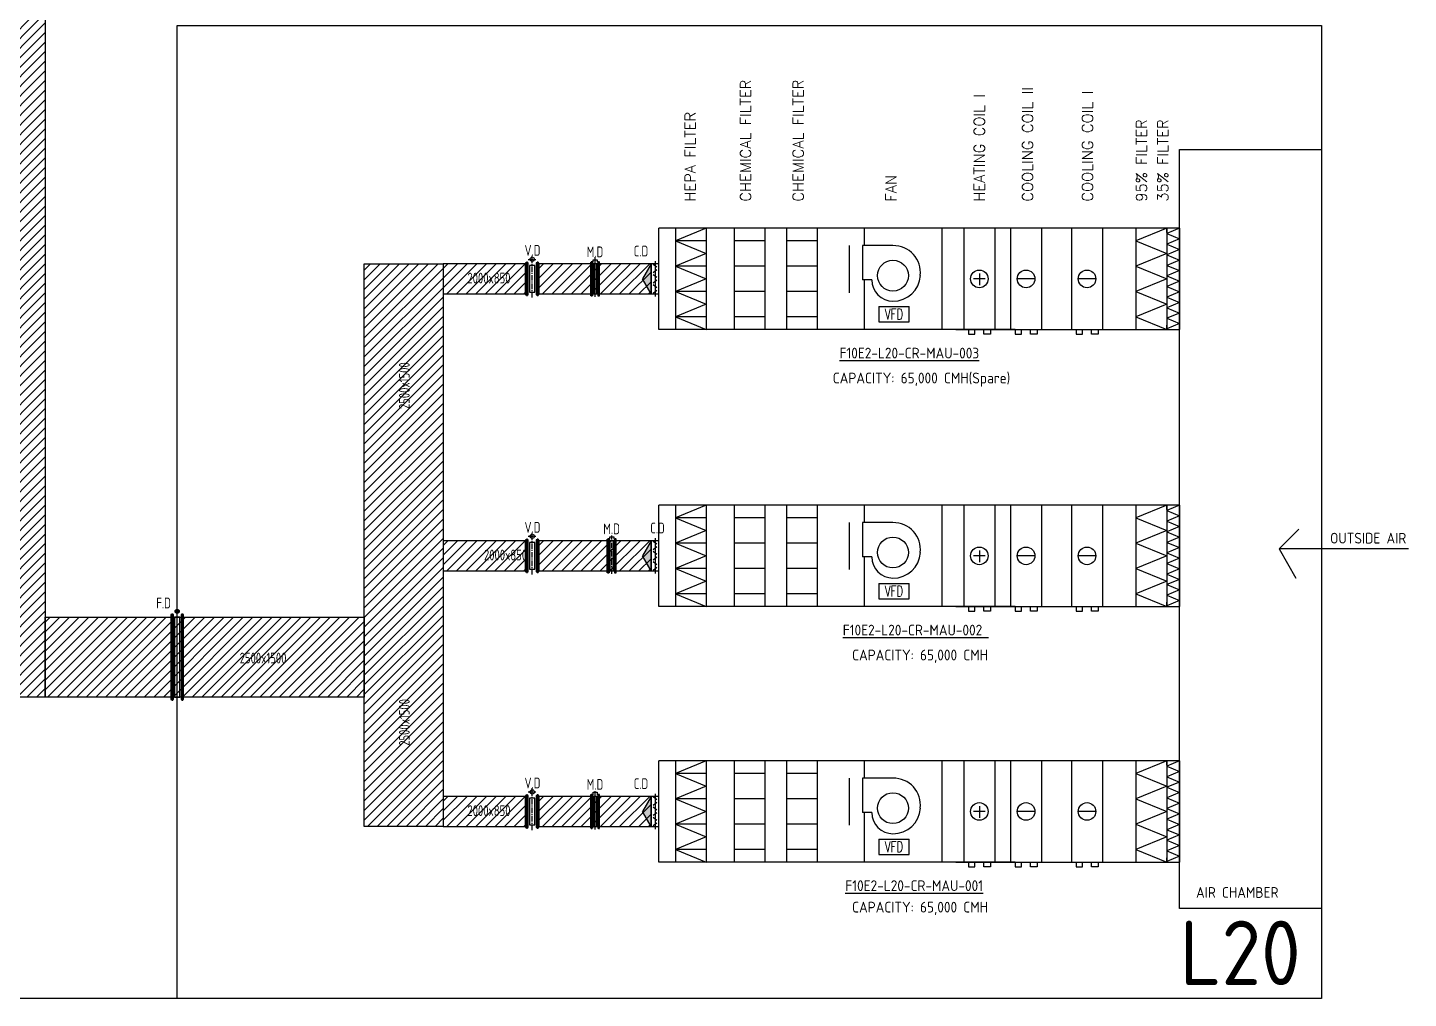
# Model space of a CAD drawing. Header units: millimetres. Extents: x 108 to 3316, y 96 to 2090.
# Drawn here: x 2472.5 to 2793.7, y 1128.4 to 1354.3 of the extents above; entities that cross this region are included whole.
import ezdxf
from ezdxf.enums import TextEntityAlignment as Align

# ---------------------------------------------------------------- set-up
doc = ezdxf.new("R2010")
doc.units = ezdxf.units.MM
doc.linetypes.add('CENTER', pattern=[2, 1.25, -0.25, 0.25, -0.25])
for name, color, linetype in [('A-DETL-01', 1, 'Continuous'), ('DETL-TXT', 4, 'Continuous'), ('M-CEQPM-MAU', 22, 'Continuous'), ('M-CMDUCT-LINE', 15, 'Continuous'), ('M-CMDUCT-TEXT', 3, 'Continuous'), ('M-EQPM-TXT', 4, 'Continuous'), ('M-FM-LINE3', 3, 'Continuous'), ('M-HVAC-CMDUCT', 150, 'Continuous'), ('M-HVAC-DAPR', 2, 'Continuous'), ('U-EX-TXT', 4, 'Continuous')]:
    doc.layers.add(name, color=color, linetype=linetype)
doc.styles.add('AA-TXT', font='isocp.shx', dxfattribs={"bigfont": 'chineset.shx'})
doc.styles.add('STDTEXT', font='simplex.shx', dxfattribs={"bigfont": 'china.shx'})

msp = doc.modelspace()

# ---------------------------------------------------------------- hatches: boundary and pattern name
at = {"layer": 'M-CMDUCT-LINE'}
h = msp.add_hatch(dxfattribs=at)
h.set_pattern_fill('ANSI31', color=256, scale=0.5, style=0)
h.set_pattern_definition([(45, (-38596.6318, -80968.6413), (-1.122532015, 1.122532015), [])])
h.paths.add_polyline_path([(2457.85, 1198.5), (2476.65, 1198.5), (2476.65, 1798.89), (2469.91, 1804.72), (2457.85, 1790.95)])
h = msp.add_hatch(dxfattribs=at)
h.set_pattern_fill('ANSI31', color=256, scale=0.5, style=0)
h.set_pattern_definition([(45, (-38504.046, -81160.5117), (-1.122532015, 1.122532015), [])])
h.paths.add_polyline_path([(2569.23, 1299.33), (2569.23, 1168.39), (2550.86, 1168.39), (2550.86, 1299.33)])
h = msp.add_hatch(dxfattribs=at)
h.set_pattern_fill('ANSI31', color=256, scale=0.5, style=0)
h.set_pattern_definition([(45, (3266.4259, 1119.877), (-1.122532, 1.122532), [])])
h.paths.add_polyline_path([(2588.38, 1299.33), (2569.23, 1299.33), (2569.23, 1292.33), (2588.38, 1292.33)])
h = msp.add_hatch(dxfattribs=at)
h.set_pattern_fill('ANSI31', color=256, scale=0.5, style=0)
h.set_pattern_definition([(45, (3288.6865, 1119.877), (-1.122532, 1.122532), [])])
h.paths.add_polyline_path([(2617.59, 1299.33), (2591.49, 1299.33), (2591.49, 1292.33), (2617.59, 1292.33)])
h = msp.add_hatch(dxfattribs=at)
h.set_pattern_fill('ANSI31', color=256, scale=0.5, style=0)
h.set_pattern_definition([(45, (3266.4259, 1055.4207), (-1.122532, 1.122532), [])])
h.paths.add_polyline_path([(2588.38, 1234.87), (2569.23, 1234.87), (2569.23, 1227.87), (2588.38, 1227.87)])
h = msp.add_hatch(dxfattribs=at)
h.set_pattern_fill('ANSI31', color=256, scale=0.5, style=0)
h.set_pattern_definition([(45, (3288.6865, 1055.4207), (-1.122532, 1.122532), [])])
h.paths.add_polyline_path([(2617.59, 1234.87), (2591.49, 1234.87), (2591.49, 1227.87), (2617.59, 1227.87)])
h = msp.add_hatch(dxfattribs=at)
h.set_pattern_fill('ANSI31', color=256, scale=0.5, style=0)
h.set_pattern_definition([(45, (3265.6063, 1026.0496), (-1.122532, 1.122532), [])])
h.paths.add_polyline_path([(2476.65, 1217.1), (2550.86, 1217.1), (2550.86, 1198.5), (2476.65, 1198.5)])
h = msp.add_hatch(dxfattribs=at)
h.set_pattern_fill('ANSI31', color=256, scale=0.5, style=0)
h.set_pattern_definition([(45, (3266.4259, 995.9376), (-1.122532, 1.122532), [])])
h.paths.add_polyline_path([(2588.38, 1175.39), (2569.23, 1175.39), (2569.23, 1168.39), (2588.38, 1168.39)])
h = msp.add_hatch(dxfattribs=at)
h.set_pattern_fill('ANSI31', color=256, scale=0.5, style=0)
h.set_pattern_definition([(45, (3288.6865, 995.9376), (-1.122532, 1.122532), [])])
h.paths.add_polyline_path([(2617.59, 1175.39), (2591.49, 1175.39), (2591.49, 1168.39), (2617.59, 1168.39)])
at = {"layer": 'M-FM-LINE3', "linetype": 'Continuous'}
h = msp.add_hatch(color=256, dxfattribs=at)
edge = h.paths.add_edge_path()
edge.add_arc((2507.33, 1218.46), 0.472, 0, 360)
at = {"layer": 'M-HVAC-CMDUCT', "ltscale": 0.1}
for points in [[(2617.59, 1292.33), (2615.57, 1295.83), (2617.59, 1299.33)], [(2617.59, 1227.87), (2615.57, 1231.37), (2617.59, 1234.87)], [(2617.59, 1168.39), (2615.57, 1171.89), (2617.59, 1175.39)]]:
    msp.add_hatch(color=256, dxfattribs=at).paths.add_polyline_path(points)
at = {"layer": 'M-HVAC-CMDUCT'}
for points in [[(2617.59, 1292.33), (2615.57, 1295.83), (2617.59, 1299.33)], [(2617.59, 1227.87), (2615.57, 1231.37), (2617.59, 1234.87)], [(2617.59, 1168.39), (2615.57, 1171.89), (2617.59, 1175.39)]]:
    msp.add_hatch(color=256, dxfattribs=at).paths.add_polyline_path(points)

# ---------------------------------------------------------------- linework, layer by layer
at = {"layer": 'A-DETL-01', "color": 252}
for points in [[(2507.33, 1354.78), (2773.52, 1354.78), (2773.52, 1128.39), (2507.33, 1128.39)], [(2740.52, 1325.93), (2773.52, 1325.93), (2773.52, 1149.32), (2740.52, 1149.32)]]:
    msp.add_lwpolyline(points, close=True, dxfattribs=at)
for points in [[(2763.67, 1232.98), (2768.28, 1237.59)], [(2793.75, 1232.98), (2763.67, 1232.98), (2767.58, 1226.2)], [(2773.52, 1128.39), (2406.14, 1128.39)]]:
    msp.add_lwpolyline(points, dxfattribs=at)
at = {"layer": 'M-CEQPM-MAU', "color": 3, "ltscale": 0.1}
for p, q in [((2740.52, 1307.61), (2619.39, 1307.61)), ((2619.39, 1284.05), (2619.39, 1307.61)), ((2623.25, 1307.61), (2623.25, 1284.05)), ((2630.41, 1307.61), (2623.25, 1304.66)), ((2630.41, 1307.61), (2630.41, 1284.05)), ((2636.89, 1307.61), (2636.89, 1284.05)), ((2644.06, 1307.61), (2644.06, 1284.05)), ((2649.07, 1307.61), (2649.07, 1284.05)), ((2656.24, 1307.61), (2656.24, 1284.05)), ((2667.22, 1303.58), (2667.22, 1307.61)), ((2685.22, 1307.61), (2685.22, 1284.05)), ((2690.36, 1307.61), (2690.36, 1284.05)), ((2697.53, 1307.61), (2697.53, 1284.05)), ((2701.22, 1307.61), (2701.22, 1284.05)), ((2708.39, 1307.61), (2708.39, 1284.05)), ((2715.41, 1307.61), (2715.41, 1284.05)), ((2722.57, 1307.61), (2722.57, 1284.05)), ((2730.36, 1307.61), (2730.36, 1284.05)), ((2737.52, 1307.61), (2730.36, 1304.66)), ((2737.52, 1306.61), (2737.52, 1307.61)), ((2737.52, 1307.61), (2737.52, 1284.05)), ((2740.52, 1307.61), (2737.52, 1306.37)), ((2740.52, 1307.61), (2740.52, 1284.05)), ((2740.52, 1306.61), (2740.52, 1307.61)), ((2740.52, 1307.61), (2740.52, 1284.05)), ((2623.25, 1304.66), (2630.41, 1301.72)), ((2630.41, 1304.66), (2623.25, 1304.66)), ((2644.06, 1304.66), (2636.89, 1304.66)), ((2656.24, 1304.66), (2649.07, 1304.66)), ((2730.36, 1304.66), (2737.52, 1301.72)), ((2737.52, 1306.61), (2737.52, 1285.05)), ((2737.52, 1306.37), (2740.52, 1305.14)), ((2740.52, 1305.14), (2737.52, 1303.91)), ((2740.52, 1306.61), (2740.52, 1285.05)), ((2630.41, 1301.72), (2623.25, 1298.77)), ((2663.72, 1292.62), (2663.72, 1303.58)), ((2666.74, 1303.58), (2666.74, 1295.58)), ((2673.84, 1303.58), (2666.74, 1303.58)), ((2737.52, 1301.72), (2730.36, 1298.77)), ((2737.52, 1303.91), (2740.52, 1302.68)), ((2740.52, 1302.68), (2737.52, 1301.44)), ((2737.52, 1301.44), (2740.52, 1300.21)), ((2623.25, 1298.77), (2630.41, 1295.83)), ((2630.41, 1298.77), (2623.25, 1298.77)), ((2644.06, 1298.77), (2636.89, 1298.77)), ((2656.24, 1298.77), (2649.07, 1298.77)), ((2730.36, 1298.77), (2737.52, 1295.83)), ((2740.52, 1300.21), (2737.52, 1298.98)), ((2737.52, 1298.98), (2740.52, 1297.75)), ((2740.52, 1297.75), (2737.52, 1296.52)), ((2630.41, 1295.83), (2623.25, 1292.89)), ((2668.92, 1295.58), (2666.74, 1295.58)), ((2667.22, 1284.05), (2667.22, 1295.58)), ((2695.27, 1295.83), (2692.6, 1295.83)), ((2706.85, 1295.83), (2702.76, 1295.83)), ((2721.04, 1295.83), (2716.94, 1295.83)), ((2737.52, 1295.83), (2730.36, 1292.89)), ((2737.52, 1296.52), (2740.52, 1295.28)), ((2740.52, 1295.28), (2737.52, 1294.05)), ((2630.41, 1292.89), (2623.25, 1292.89)), ((2623.25, 1292.89), (2630.41, 1289.94)), ((2644.06, 1292.89), (2636.89, 1292.89)), ((2656.24, 1292.89), (2649.07, 1292.89)), ((2730.36, 1292.89), (2737.52, 1289.94)), ((2737.52, 1294.05), (2740.52, 1292.82)), ((2740.52, 1292.82), (2737.52, 1291.59)), ((2737.52, 1291.59), (2740.52, 1290.36)), ((2630.41, 1289.94), (2623.25, 1287)), ((2670.58, 1289.42), (2677.59, 1289.42)), ((2670.58, 1289.42), (2670.58, 1285.81)), ((2677.59, 1285.81), (2677.59, 1289.42)), ((2737.52, 1289.94), (2730.36, 1287)), ((2740.52, 1290.36), (2737.52, 1289.12)), ((2737.52, 1289.12), (2740.52, 1287.89)), ((2623.25, 1287), (2630.41, 1284.05)), ((2630.41, 1287), (2623.25, 1287)), ((2644.06, 1287), (2636.89, 1287)), ((2656.24, 1287), (2649.07, 1287)), ((2670.58, 1285.81), (2677.59, 1285.81)), ((2730.36, 1287), (2737.52, 1284.05)), ((2740.52, 1287.89), (2737.52, 1286.66)), ((2737.52, 1286.66), (2740.52, 1285.43)), ((2740.52, 1285.43), (2737.52, 1284.19)), ((2737.52, 1284.05), (2737.52, 1285.05)), ((2740.52, 1284.05), (2740.52, 1285.05)), ((2702.25, 1284.05), (2619.39, 1284.05)), ((2688.48, 1284.05), (2715.33, 1284.05)), ((2691.38, 1284.05), (2691.38, 1282.97)), ((2691.38, 1282.97), (2692.92, 1282.97)), ((2692.92, 1284.05), (2694.97, 1284.05)), ((2692.92, 1282.97), (2692.92, 1284.05)), ((2694.97, 1282.97), (2694.97, 1284.05)), ((2696.5, 1282.97), (2694.97, 1282.97)), ((2696.5, 1284.05), (2696.5, 1282.97)), ((2702.25, 1284.05), (2702.25, 1282.97)), ((2702.25, 1282.97), (2703.78, 1282.97)), ((2703.78, 1284.05), (2705.83, 1284.05)), ((2703.78, 1282.97), (2703.78, 1284.05)), ((2705.83, 1282.97), (2705.83, 1284.05)), ((2707.37, 1282.97), (2705.83, 1282.97)), ((2707.37, 1284.05), (2707.37, 1282.97)), ((2715.33, 1284.05), (2740.52, 1284.05)), ((2716.43, 1284.05), (2716.43, 1282.97)), ((2716.43, 1282.97), (2717.97, 1282.97)), ((2717.97, 1284.05), (2720.01, 1284.05)), ((2717.97, 1282.97), (2717.97, 1284.05)), ((2720.01, 1282.97), (2720.01, 1284.05)), ((2721.55, 1282.97), (2720.01, 1282.97)), ((2721.55, 1284.05), (2721.55, 1282.97)), ((2737.52, 1284.19), (2737.87, 1284.05))]:
    msp.add_line(p, q, dxfattribs=at)
at = {"layer": 'M-CEQPM-MAU', "ltscale": 0.1}
for p, q in [((2740.52, 1243.15), (2619.39, 1243.15)), ((2619.39, 1219.6), (2619.39, 1243.15)), ((2623.25, 1243.15), (2623.25, 1219.6)), ((2630.41, 1243.15), (2623.25, 1240.21)), ((2630.41, 1243.15), (2630.41, 1219.6)), ((2636.89, 1243.15), (2636.89, 1219.6)), ((2644.06, 1243.15), (2644.06, 1219.6)), ((2649.07, 1243.15), (2649.07, 1219.6)), ((2656.24, 1243.15), (2656.24, 1219.6)), ((2667.22, 1239.12), (2667.22, 1243.15)), ((2685.22, 1243.15), (2685.22, 1219.6)), ((2690.36, 1243.15), (2690.36, 1219.6)), ((2697.53, 1243.15), (2697.53, 1219.6)), ((2701.22, 1243.15), (2701.22, 1219.6)), ((2708.39, 1243.15), (2708.39, 1219.6)), ((2715.41, 1243.15), (2715.41, 1219.6)), ((2722.57, 1243.15), (2722.57, 1219.6)), ((2730.36, 1243.15), (2730.36, 1219.6)), ((2737.52, 1243.15), (2730.36, 1240.21)), ((2737.52, 1242.15), (2737.52, 1243.15)), ((2737.52, 1243.15), (2737.52, 1219.6)), ((2740.52, 1243.15), (2737.52, 1241.92)), ((2740.52, 1243.15), (2740.52, 1219.6)), ((2740.52, 1242.15), (2740.52, 1243.15)), ((2740.52, 1243.15), (2740.52, 1219.6)), ((2623.25, 1240.21), (2630.41, 1237.26)), ((2630.41, 1240.21), (2623.25, 1240.21)), ((2644.06, 1240.21), (2636.89, 1240.21)), ((2656.24, 1240.21), (2649.07, 1240.21)), ((2730.36, 1240.21), (2737.52, 1237.26)), ((2737.52, 1242.15), (2737.52, 1220.6)), ((2737.52, 1241.92), (2740.52, 1240.68)), ((2740.52, 1240.68), (2737.52, 1239.45)), ((2740.52, 1242.15), (2740.52, 1220.6)), ((2630.41, 1237.26), (2623.25, 1234.32)), ((2663.72, 1228.17), (2663.72, 1239.12)), ((2666.74, 1239.12), (2666.74, 1231.12)), ((2673.84, 1239.12), (2666.74, 1239.12)), ((2737.52, 1237.26), (2730.36, 1234.32)), ((2737.52, 1239.45), (2740.52, 1238.22)), ((2740.52, 1238.22), (2737.52, 1236.99)), ((2737.52, 1236.99), (2740.52, 1235.76)), ((2623.25, 1234.32), (2630.41, 1231.37)), ((2630.41, 1234.32), (2623.25, 1234.32)), ((2644.06, 1234.32), (2636.89, 1234.32)), ((2656.24, 1234.32), (2649.07, 1234.32)), ((2730.36, 1234.32), (2737.52, 1231.37)), ((2740.52, 1235.76), (2737.52, 1234.52)), ((2737.52, 1234.52), (2740.52, 1233.29)), ((2630.41, 1231.37), (2623.25, 1228.43)), ((2668.92, 1231.12), (2666.74, 1231.12)), ((2667.22, 1219.6), (2667.22, 1231.12)), ((2695.27, 1231.37), (2692.6, 1231.37)), ((2706.85, 1231.37), (2702.76, 1231.37)), ((2721.04, 1231.37), (2716.94, 1231.37)), ((2737.52, 1231.37), (2730.36, 1228.43)), ((2740.52, 1233.29), (2737.52, 1232.06)), ((2737.52, 1232.06), (2740.52, 1230.83)), ((2740.52, 1230.83), (2737.52, 1229.6)), ((2630.41, 1228.43), (2623.25, 1228.43)), ((2623.25, 1228.43), (2630.41, 1225.49)), ((2644.06, 1228.43), (2636.89, 1228.43)), ((2656.24, 1228.43), (2649.07, 1228.43)), ((2730.36, 1228.43), (2737.52, 1225.49)), ((2737.52, 1229.6), (2740.52, 1228.36)), ((2740.52, 1228.36), (2737.52, 1227.13)), ((2737.52, 1227.13), (2740.52, 1225.9)), ((2630.41, 1225.49), (2623.25, 1222.54)), ((2670.58, 1224.97), (2677.59, 1224.97)), ((2670.58, 1224.97), (2670.58, 1221.35)), ((2677.59, 1221.35), (2677.59, 1224.97)), ((2737.52, 1225.49), (2730.36, 1222.54)), ((2740.52, 1225.9), (2737.52, 1224.67)), ((2737.52, 1224.67), (2740.52, 1223.43)), ((2623.25, 1222.54), (2630.41, 1219.6)), ((2630.41, 1222.54), (2623.25, 1222.54)), ((2644.06, 1222.54), (2636.89, 1222.54)), ((2656.24, 1222.54), (2649.07, 1222.54)), ((2670.58, 1221.35), (2677.59, 1221.35)), ((2730.36, 1222.54), (2737.52, 1219.6)), ((2740.52, 1223.43), (2737.52, 1222.2)), ((2737.52, 1222.2), (2740.52, 1220.97)), ((2740.52, 1220.97), (2737.52, 1219.74)), ((2702.25, 1219.6), (2619.39, 1219.6)), ((2688.48, 1219.6), (2715.33, 1219.6)), ((2691.38, 1219.6), (2691.38, 1218.51)), ((2691.38, 1218.51), (2692.92, 1218.51)), ((2692.92, 1219.6), (2694.97, 1219.6)), ((2692.92, 1218.51), (2692.92, 1219.6)), ((2694.97, 1218.51), (2694.97, 1219.6)), ((2696.5, 1218.51), (2694.97, 1218.51)), ((2696.5, 1219.6), (2696.5, 1218.51)), ((2702.25, 1219.6), (2702.25, 1218.51)), ((2702.25, 1218.51), (2703.78, 1218.51)), ((2703.78, 1219.6), (2705.83, 1219.6)), ((2703.78, 1218.51), (2703.78, 1219.6)), ((2705.83, 1218.51), (2705.83, 1219.6)), ((2707.37, 1218.51), (2705.83, 1218.51)), ((2707.37, 1219.6), (2707.37, 1218.51)), ((2715.33, 1219.6), (2740.52, 1219.6)), ((2716.43, 1219.6), (2716.43, 1218.51)), ((2716.43, 1218.51), (2717.97, 1218.51)), ((2717.97, 1219.6), (2720.01, 1219.6)), ((2717.97, 1218.51), (2717.97, 1219.6)), ((2720.01, 1218.51), (2720.01, 1219.6)), ((2721.55, 1218.51), (2720.01, 1218.51)), ((2721.55, 1219.6), (2721.55, 1218.51)), ((2737.52, 1219.6), (2737.52, 1220.6)), ((2737.52, 1219.74), (2737.87, 1219.6)), ((2740.52, 1219.6), (2740.52, 1220.6)), ((2740.52, 1183.67), (2619.39, 1183.67)), ((2619.39, 1160.11), (2619.39, 1183.67)), ((2623.25, 1183.67), (2623.25, 1160.11)), ((2630.41, 1183.67), (2623.25, 1180.72)), ((2630.41, 1183.67), (2630.41, 1160.11)), ((2636.89, 1183.67), (2636.89, 1160.11)), ((2644.06, 1183.67), (2644.06, 1160.11)), ((2649.07, 1183.67), (2649.07, 1160.11)), ((2656.24, 1183.67), (2656.24, 1160.11)), ((2667.22, 1179.64), (2667.22, 1183.67)), ((2685.22, 1183.67), (2685.22, 1160.11)), ((2690.36, 1183.67), (2690.36, 1160.11)), ((2697.53, 1183.67), (2697.53, 1160.11)), ((2701.22, 1183.67), (2701.22, 1160.11)), ((2708.39, 1183.67), (2708.39, 1160.11)), ((2715.41, 1183.67), (2715.41, 1160.11)), ((2722.57, 1183.67), (2722.57, 1160.11)), ((2730.36, 1183.67), (2730.36, 1160.11)), ((2737.52, 1183.67), (2730.36, 1180.72)), ((2737.52, 1182.67), (2737.52, 1183.67)), ((2737.52, 1183.67), (2737.52, 1160.11)), ((2740.52, 1183.67), (2737.52, 1182.43)), ((2737.52, 1182.67), (2737.52, 1161.11)), ((2737.52, 1182.43), (2740.52, 1181.2)), ((2740.52, 1183.67), (2740.52, 1160.11)), ((2740.52, 1182.67), (2740.52, 1183.67)), ((2740.52, 1183.67), (2740.52, 1160.11)), ((2740.52, 1182.67), (2740.52, 1161.11)), ((2623.25, 1180.72), (2630.41, 1177.78)), ((2630.41, 1180.72), (2623.25, 1180.72)), ((2644.06, 1180.72), (2636.89, 1180.72)), ((2656.24, 1180.72), (2649.07, 1180.72)), ((2663.72, 1168.68), (2663.72, 1179.64)), ((2666.74, 1179.64), (2666.74, 1171.64)), ((2673.84, 1179.64), (2666.74, 1179.64)), ((2730.36, 1180.72), (2737.52, 1177.78)), ((2740.52, 1181.2), (2737.52, 1179.97)), ((2737.52, 1179.97), (2740.52, 1178.74)), ((2630.41, 1177.78), (2623.25, 1174.83)), ((2737.52, 1177.78), (2730.36, 1174.83)), ((2740.52, 1178.74), (2737.52, 1177.51)), ((2737.52, 1177.51), (2740.52, 1176.27)), ((2740.52, 1176.27), (2737.52, 1175.04)), ((2623.25, 1174.83), (2630.41, 1171.89)), ((2630.41, 1174.83), (2623.25, 1174.83)), ((2644.06, 1174.83), (2636.89, 1174.83)), ((2656.24, 1174.83), (2649.07, 1174.83)), ((2730.36, 1174.83), (2737.52, 1171.89)), ((2737.52, 1175.04), (2740.52, 1173.81)), ((2740.52, 1173.81), (2737.52, 1172.58)), ((2737.52, 1172.58), (2740.52, 1171.34)), ((2630.41, 1171.89), (2623.25, 1168.95)), ((2668.92, 1171.64), (2666.74, 1171.64)), ((2667.22, 1160.11), (2667.22, 1171.64)), ((2695.27, 1171.89), (2692.6, 1171.89)), ((2706.85, 1171.89), (2702.76, 1171.89)), ((2721.04, 1171.89), (2716.94, 1171.89)), ((2737.52, 1171.89), (2730.36, 1168.95)), ((2740.52, 1171.34), (2737.52, 1170.11)), ((2737.52, 1170.11), (2740.52, 1168.88)), ((2630.41, 1168.95), (2623.25, 1168.95)), ((2623.25, 1168.95), (2630.41, 1166)), ((2644.06, 1168.95), (2636.89, 1168.95)), ((2656.24, 1168.95), (2649.07, 1168.95)), ((2730.36, 1168.95), (2737.52, 1166)), ((2740.52, 1168.88), (2737.52, 1167.65)), ((2737.52, 1167.65), (2740.52, 1166.42)), ((2740.52, 1166.42), (2737.52, 1165.18)), ((2630.41, 1166), (2623.25, 1163.06)), ((2623.25, 1163.06), (2630.41, 1160.11)), ((2630.41, 1163.06), (2623.25, 1163.06)), ((2644.06, 1163.06), (2636.89, 1163.06)), ((2656.24, 1163.06), (2649.07, 1163.06)), ((2670.58, 1165.48), (2677.59, 1165.48)), ((2670.58, 1165.48), (2670.58, 1161.87)), ((2677.59, 1161.87), (2677.59, 1165.48)), ((2737.52, 1166), (2730.36, 1163.06)), ((2730.36, 1163.06), (2737.52, 1160.11)), ((2737.52, 1165.18), (2740.52, 1163.95)), ((2740.52, 1163.95), (2737.52, 1162.72)), ((2702.25, 1160.11), (2619.39, 1160.11)), ((2670.58, 1161.87), (2677.59, 1161.87)), ((2688.48, 1160.11), (2715.33, 1160.11)), ((2691.38, 1160.11), (2691.38, 1159.03)), ((2692.92, 1160.11), (2694.97, 1160.11)), ((2692.92, 1159.03), (2692.92, 1160.11)), ((2694.97, 1159.03), (2694.97, 1160.11)), ((2696.5, 1160.11), (2696.5, 1159.03)), ((2702.25, 1160.11), (2702.25, 1159.03)), ((2703.78, 1160.11), (2705.83, 1160.11)), ((2703.78, 1159.03), (2703.78, 1160.11)), ((2705.83, 1159.03), (2705.83, 1160.11)), ((2707.37, 1160.11), (2707.37, 1159.03)), ((2715.33, 1160.11), (2740.52, 1160.11)), ((2716.43, 1160.11), (2716.43, 1159.03)), ((2717.97, 1160.11), (2720.01, 1160.11)), ((2717.97, 1159.03), (2717.97, 1160.11)), ((2720.01, 1159.03), (2720.01, 1160.11)), ((2721.55, 1160.11), (2721.55, 1159.03)), ((2737.52, 1162.72), (2740.52, 1161.49)), ((2740.52, 1161.49), (2737.52, 1160.26)), ((2737.52, 1160.11), (2737.52, 1161.11)), ((2737.52, 1160.26), (2737.87, 1160.11)), ((2740.52, 1160.11), (2740.52, 1161.11)), ((2691.38, 1159.03), (2692.92, 1159.03)), ((2696.5, 1159.03), (2694.97, 1159.03)), ((2702.25, 1159.03), (2703.78, 1159.03)), ((2707.37, 1159.03), (2705.83, 1159.03)), ((2716.43, 1159.03), (2717.97, 1159.03)), ((2721.55, 1159.03), (2720.01, 1159.03))]:
    msp.add_line(p, q, dxfattribs=at)
at = {"layer": 'M-CEQPM-MAU', "color": 3}
msp.add_lwpolyline([(2693.94, 1297.05), (2693.94, 1294.37)], dxfattribs=at)
at = {"layer": 'M-CEQPM-MAU'}
for points in [[(2693.94, 1232.59), (2693.94, 1229.91)], [(2693.94, 1173.11), (2693.94, 1170.43)]]:
    msp.add_lwpolyline(points, dxfattribs=at)
at = {"layer": 'M-CEQPM-MAU', "color": 3, "ltscale": 0.1}
for centre, radius in [((2673.84, 1296.6), 3.59), ((2693.94, 1295.83), 2.05), ((2704.81, 1295.83), 2.05), ((2718.99, 1295.83), 2.05)]:
    msp.add_circle(centre, radius, dxfattribs=at)
at = {"layer": 'M-CEQPM-MAU', "ltscale": 0.1}
for centre, radius in [((2673.84, 1232.15), 3.59), ((2693.94, 1231.37), 2.05), ((2704.81, 1231.37), 2.05), ((2718.99, 1231.37), 2.05), ((2673.84, 1172.66), 3.59), ((2693.94, 1171.89), 2.05), ((2704.81, 1171.89), 2.05), ((2718.99, 1171.89), 2.05)]:
    msp.add_circle(centre, radius, dxfattribs=at)
at = {"layer": 'M-CEQPM-MAU', "color": 3, "ltscale": 0.1}
for centre, radius, start, end in [((2673.95, 1297.29), 6.29, 353.7563, 90.9586), ((2673.84, 1295.58), 4.92, 180, 270), ((2673.95, 1296.92), 6.27, 269.0709, 357.1108)]:
    msp.add_arc(centre, radius, start, end, dxfattribs=at)
at = {"layer": 'M-CEQPM-MAU', "ltscale": 0.1}
for centre, radius, start, end in [((2673.95, 1232.83), 6.29, 353.7563, 90.9586), ((2673.84, 1231.12), 4.92, 180, 270), ((2673.95, 1232.46), 6.27, 269.0709, 357.1108), ((2673.95, 1173.35), 6.29, 353.7563, 90.9586), ((2673.95, 1172.98), 6.27, 269.0709, 357.1108), ((2673.84, 1171.64), 4.92, 180, 270)]:
    msp.add_arc(centre, radius, start, end, dxfattribs=at)
at = {"layer": 'M-FM-LINE3', "linetype": 'CENTER'}
for p, q in [((2589.94, 1291.47), (2589.94, 1301.31)), ((2589, 1300.38), (2590.87, 1300.38)), ((2589.94, 1227.01), (2589.94, 1236.85)), ((2589, 1235.92), (2590.87, 1235.92)), ((2608.43, 1227.19), (2608.43, 1236.09)), ((2507.33, 1197.32), (2507.33, 1217.98)), ((2589, 1176.44), (2590.87, 1176.44)), ((2589.94, 1167.53), (2589.94, 1177.37))]:
    msp.add_line(p, q, dxfattribs=at)
at = {"layer": 'M-FM-LINE3'}
for p, q in [((2588.69, 1299.88), (2588.69, 1291.78)), ((2591.18, 1299.88), (2591.18, 1291.78)), ((2603.74, 1299.95), (2603.74, 1291.7)), ((2604.57, 1291.64), (2604.57, 1300.88)), ((2605.4, 1299.95), (2605.4, 1291.7)), ((2588.69, 1235.42), (2588.69, 1227.32)), ((2591.18, 1235.42), (2591.18, 1227.32)), ((2607.59, 1235.5), (2607.59, 1227.25)), ((2609.26, 1235.5), (2609.26, 1227.25)), ((2506.15, 1217.98), (2506.15, 1197.62)), ((2508.51, 1217.98), (2508.51, 1197.62)), ((2588.69, 1175.94), (2588.69, 1167.84)), ((2591.18, 1175.94), (2591.18, 1167.84)), ((2603.74, 1176.02), (2603.74, 1167.77)), ((2604.57, 1167.7), (2604.57, 1176.59)), ((2605.4, 1176.02), (2605.4, 1167.77))]:
    msp.add_line(p, q, dxfattribs=at)
for points in [[(2589, 1299.57), (2588.38, 1299.57), (2588.38, 1292.09), (2589, 1292.09)], [(2590.56, 1298.94), (2589.31, 1298.94), (2589.31, 1292.71), (2590.56, 1292.71)], [(2591.49, 1299.57), (2590.87, 1299.57), (2590.87, 1292.09), (2591.49, 1292.09)], [(2603.53, 1299.75), (2603.95, 1299.75), (2603.95, 1291.91), (2603.53, 1291.91)], [(2604.99, 1299.33), (2604.15, 1299.33), (2604.15, 1292.33), (2604.99, 1292.33)], [(2605.61, 1299.75), (2605.2, 1299.75), (2605.2, 1291.91), (2605.61, 1291.91)], [(2589, 1235.11), (2588.38, 1235.11), (2588.38, 1227.64), (2589, 1227.64)], [(2590.56, 1234.49), (2589.31, 1234.49), (2589.31, 1228.26), (2590.56, 1228.26)], [(2591.49, 1235.11), (2590.87, 1235.11), (2590.87, 1227.64), (2591.49, 1227.64)], [(2607.39, 1235.29), (2607.8, 1235.29), (2607.8, 1227.46), (2607.39, 1227.46)], [(2608.84, 1234.87), (2608.01, 1234.87), (2608.01, 1227.87), (2608.84, 1227.87)], [(2609.47, 1235.29), (2609.05, 1235.29), (2609.05, 1227.46), (2609.47, 1227.46)], [(2506.45, 1217.69), (2505.86, 1217.69), (2505.86, 1197.91), (2506.45, 1197.91)], [(2508.81, 1217.69), (2508.22, 1217.69), (2508.22, 1197.91), (2508.81, 1197.91)], [(2507.92, 1217.1), (2506.74, 1217.1), (2506.74, 1198.5), (2507.92, 1198.5)], [(2603.53, 1175.81), (2603.95, 1175.81), (2603.95, 1167.97), (2603.53, 1167.97)], [(2605.61, 1175.81), (2605.2, 1175.81), (2605.2, 1167.97), (2605.61, 1167.97)], [(2589, 1175.63), (2588.38, 1175.63), (2588.38, 1168.15), (2589, 1168.15)], [(2590.56, 1175), (2589.31, 1175), (2589.31, 1168.78), (2590.56, 1168.78)], [(2591.49, 1175.63), (2590.87, 1175.63), (2590.87, 1168.15), (2591.49, 1168.15)], [(2604.99, 1175.39), (2604.15, 1175.39), (2604.15, 1168.39), (2604.99, 1168.39)]]:
    msp.add_lwpolyline(points, close=True, dxfattribs=at)
for points in [[(2604.11, 1299.69), (2604.11, 1300.29), (2605.03, 1300.29), (2605.03, 1299.69)], [(2607.97, 1235.23), (2607.97, 1235.83), (2608.89, 1235.83), (2608.89, 1235.23)], [(2604.11, 1175.75), (2604.11, 1176.35), (2605.03, 1176.35), (2605.03, 1175.75)]]:
    msp.add_lwpolyline(points, dxfattribs=at)
for centre, radius in [((2589.94, 1300.38), 0.498), ((2589.94, 1235.92), 0.498), ((2507.33, 1218.46), 0.472), ((2589.94, 1176.44), 0.498)]:
    msp.add_circle(centre, radius, dxfattribs=at)
at = {"layer": 'M-HVAC-CMDUCT', "ltscale": 0.1}
for p, q in [((2617.59, 1299.33), (2615.57, 1295.83)), ((2617.59, 1292.33), (2615.57, 1295.83)), ((2617.59, 1234.87), (2615.57, 1231.37)), ((2617.59, 1227.87), (2617.59, 1234.87)), ((2617.59, 1234.87), (2617.59, 1227.87)), ((2617.59, 1227.87), (2615.57, 1231.37)), ((2617.59, 1175.39), (2615.57, 1171.89)), ((2617.59, 1168.39), (2617.59, 1175.39)), ((2617.59, 1175.39), (2617.59, 1168.39)), ((2617.59, 1168.39), (2615.57, 1171.89))]:
    msp.add_line(p, q, dxfattribs=at)
at = {"layer": 'M-HVAC-CMDUCT'}
for p, q in [((2617.59, 1299.33), (2615.57, 1295.83)), ((2617.59, 1292.33), (2615.57, 1295.83)), ((2617.59, 1234.87), (2615.57, 1231.37)), ((2617.59, 1227.87), (2617.59, 1234.87)), ((2617.59, 1227.87), (2615.57, 1231.37)), ((2617.59, 1175.39), (2615.57, 1171.89)), ((2617.59, 1168.39), (2617.59, 1175.39)), ((2617.59, 1168.39), (2615.57, 1171.89))]:
    msp.add_line(p, q, dxfattribs=at)
msp.add_lwpolyline([(2476.65, 1798.89), (2476.65, 1198.5), (2457.85, 1198.5), (2457.85, 1790.95)], dxfattribs=at)
for points in [[(2569.23, 1299.33), (2569.23, 1168.39), (2550.86, 1168.39), (2550.86, 1299.33)], [(2588.38, 1299.33), (2569.23, 1299.33), (2569.23, 1292.33), (2588.38, 1292.33)], [(2617.59, 1299.33), (2591.49, 1299.33), (2591.49, 1292.33), (2617.59, 1292.33)], [(2588.38, 1234.87), (2569.23, 1234.87), (2569.23, 1227.87), (2588.38, 1227.87)], [(2617.59, 1234.87), (2591.49, 1234.87), (2591.49, 1227.87), (2617.59, 1227.87)], [(2476.65, 1217.1), (2550.86, 1217.1), (2550.86, 1198.5), (2476.65, 1198.5)], [(2588.38, 1175.39), (2569.23, 1175.39), (2569.23, 1168.39), (2588.38, 1168.39)], [(2617.59, 1175.39), (2591.49, 1175.39), (2591.49, 1168.39), (2617.59, 1168.39)]]:
    msp.add_lwpolyline(points, close=True, dxfattribs=at)
at = {"layer": 'M-HVAC-DAPR', "ltscale": 0.1}
for p, q in [((2618.89, 1298.53), (2618.09, 1299.21)), ((2618.09, 1297.33), (2618.89, 1298.01)), ((2618.49, 1299.93), (2618.49, 1291.73)), ((2618.89, 1296.13), (2618.09, 1296.81)), ((2618.09, 1294.93), (2618.89, 1295.61)), ((2618.89, 1293.73), (2618.09, 1294.41)), ((2618.09, 1292.53), (2618.89, 1293.21)), ((2618.89, 1234.08), (2618.09, 1234.75)), ((2618.09, 1232.88), (2618.89, 1233.55)), ((2618.49, 1235.47), (2618.49, 1227.27)), ((2618.89, 1231.68), (2618.09, 1232.35)), ((2618.09, 1230.48), (2618.89, 1231.15)), ((2618.89, 1229.28), (2618.09, 1229.95)), ((2618.09, 1228.08), (2618.89, 1228.75)), ((2618.49, 1175.99), (2618.49, 1167.79)), ((2618.89, 1174.59), (2618.09, 1175.27)), ((2618.09, 1173.39), (2618.89, 1174.07)), ((2618.89, 1172.19), (2618.09, 1172.87)), ((2618.09, 1170.99), (2618.89, 1171.67)), ((2618.89, 1169.79), (2618.09, 1170.47)), ((2618.09, 1168.59), (2618.89, 1169.27))]:
    msp.add_line(p, q, dxfattribs=at)
at = {"layer": 'M-HVAC-DAPR'}
for p, q in [((2618.89, 1298.53), (2618.09, 1299.21)), ((2618.09, 1297.33), (2618.89, 1298.01)), ((2618.49, 1299.93), (2618.49, 1291.73)), ((2618.89, 1296.13), (2618.09, 1296.81)), ((2618.09, 1294.93), (2618.89, 1295.61)), ((2618.89, 1293.73), (2618.09, 1294.41)), ((2618.09, 1292.53), (2618.89, 1293.21)), ((2618.89, 1234.08), (2618.09, 1234.75)), ((2618.09, 1232.88), (2618.89, 1233.55)), ((2618.49, 1235.47), (2618.49, 1227.27)), ((2618.89, 1231.68), (2618.09, 1232.35)), ((2618.09, 1230.48), (2618.89, 1231.15)), ((2618.89, 1229.28), (2618.09, 1229.95)), ((2618.09, 1228.08), (2618.89, 1228.75)), ((2618.49, 1175.99), (2618.49, 1167.79)), ((2618.89, 1174.59), (2618.09, 1175.27)), ((2618.09, 1173.39), (2618.89, 1174.07)), ((2618.89, 1172.19), (2618.09, 1172.87)), ((2618.09, 1170.99), (2618.89, 1171.67)), ((2618.89, 1169.79), (2618.09, 1170.47)), ((2618.09, 1168.59), (2618.89, 1169.27))]:
    msp.add_line(p, q, dxfattribs=at)
at = {"layer": 'M-HVAC-DAPR', "ltscale": 0.1}
for points in [[(2619.39, 1299.33), (2617.59, 1299.33), (2617.59, 1292.33), (2619.39, 1292.33)], [(2619.39, 1234.87), (2617.59, 1234.87), (2617.59, 1227.87), (2619.39, 1227.87)], [(2619.39, 1175.39), (2617.59, 1175.39), (2617.59, 1168.39), (2619.39, 1168.39)]]:
    msp.add_lwpolyline(points, close=True, dxfattribs=at)
at = {"layer": 'M-HVAC-DAPR'}
for points in [[(2619.39, 1299.33), (2617.59, 1299.33), (2617.59, 1292.33), (2619.39, 1292.33)], [(2619.39, 1234.87), (2617.59, 1234.87), (2617.59, 1227.87), (2619.39, 1227.87)], [(2619.39, 1175.39), (2617.59, 1175.39), (2617.59, 1168.39), (2619.39, 1168.39)]]:
    msp.add_lwpolyline(points, close=True, dxfattribs=at)
at = {"layer": 'M-HVAC-DAPR', "ltscale": 0.1, "const_width": 0.1}
for points in [[(2618.44, 1297.67, -1), (2618.54, 1297.67, -1)], [(2618.44, 1296.47, -1), (2618.54, 1296.47, -1)], [(2618.44, 1295.27, -1), (2618.54, 1295.27, -1)], [(2618.44, 1294.07, -1), (2618.54, 1294.07, -1)], [(2618.44, 1292.87, -1), (2618.54, 1292.87, -1)], [(2618.44, 1234.41, -1), (2618.54, 1234.41, -1)], [(2618.44, 1233.21, -1), (2618.54, 1233.21, -1)], [(2618.44, 1232.01, -1), (2618.54, 1232.01, -1)], [(2618.44, 1230.81, -1), (2618.54, 1230.81, -1)], [(2618.44, 1229.61, -1), (2618.54, 1229.61, -1)], [(2618.44, 1228.41, -1), (2618.54, 1228.41, -1)], [(2618.44, 1173.73, -1), (2618.54, 1173.73, -1)], [(2618.44, 1172.53, -1), (2618.54, 1172.53, -1)], [(2618.44, 1171.33, -1), (2618.54, 1171.33, -1)], [(2618.44, 1170.13, -1), (2618.54, 1170.13, -1)], [(2618.44, 1168.93, -1), (2618.54, 1168.93, -1)]]:
    msp.add_lwpolyline(points, format="xyb", close=True, dxfattribs=at)
at = {"layer": 'M-HVAC-DAPR', "const_width": 0.1}
for points in [[(2618.44, 1297.67, -1), (2618.54, 1297.67, -1)], [(2618.44, 1296.47, -1), (2618.54, 1296.47, -1)], [(2618.44, 1295.27, -1), (2618.54, 1295.27, -1)], [(2618.44, 1294.07, -1), (2618.54, 1294.07, -1)], [(2618.44, 1292.87, -1), (2618.54, 1292.87, -1)], [(2618.44, 1234.41, -1), (2618.54, 1234.41, -1)], [(2618.44, 1233.21, -1), (2618.54, 1233.21, -1)], [(2618.44, 1232.01, -1), (2618.54, 1232.01, -1)], [(2618.44, 1230.81, -1), (2618.54, 1230.81, -1)], [(2618.44, 1229.61, -1), (2618.54, 1229.61, -1)], [(2618.44, 1228.41, -1), (2618.54, 1228.41, -1)], [(2618.44, 1173.73, -1), (2618.54, 1173.73, -1)], [(2618.44, 1172.53, -1), (2618.54, 1172.53, -1)], [(2618.44, 1171.33, -1), (2618.54, 1171.33, -1)], [(2618.44, 1170.13, -1), (2618.54, 1170.13, -1)], [(2618.44, 1168.93, -1), (2618.54, 1168.93, -1)]]:
    msp.add_lwpolyline(points, format="xyb", close=True, dxfattribs=at)

# ---------------------------------------------------------------- texts
at = {"layer": 'DETL-TXT', "color": 2, "ltscale": 0.1, "style": 'AA-TXT'}
msp.add_text('L20', height=15, dxfattribs=at).set_placement((2740.57, 1131.48))
at = {"layer": 'M-CEQPM-MAU', "color": 3, "ltscale": 0.1, "style": 'STDTEXT', "width": 0.7}
msp.add_text('VFD', height=2.5, dxfattribs=at).set_placement((2674.09, 1287.62), align=Align.MIDDLE)
at = {"layer": 'M-CEQPM-MAU', "ltscale": 0.1, "style": 'STDTEXT', "width": 0.7}
for p in [(2674.09, 1223.16), (2674.09, 1163.68)]:
    msp.add_text('VFD', height=2.5, dxfattribs=at).set_placement(p, align=Align.MIDDLE)
at = {"layer": 'M-CMDUCT-TEXT', "style": 'STDTEXT'}
for s, p in [('CHEMICAL FILTER', (2639.56, 1313.79)), ('CHEMICAL FILTER', (2651.79, 1313.79)), ('COOLING COIL II', (2705.16, 1313.79)), ('HEATING COIL I', (2693.93, 1313.79)), ('COOLING COIL I', (2719.1, 1313.79)), ('HEPA FILTER', (2626.67, 1313.79)), ('95% FILTER', (2731.66, 1313.79)), ('35% FILTER', (2736.62, 1313.79)), ('FAN', (2673.38, 1313.79))]:
    msp.add_text(s, height=2.5, rotation=90, dxfattribs=at).set_placement(p, align=Align.MIDDLE_LEFT)
at = {"layer": 'M-EQPM-TXT', "style": 'AA-TXT'}
for s, p in [('%%UF10E2-L20-CR-MAU-003', (2661.4, 1277.31)), ('%%UF10E2-L20-CR-MAU-002 ', (2662.17, 1212.85)), ('%%UF10E2-L20-CR-MAU-001', (2662.76, 1153.37))]:
    msp.add_text(s, height=2.5, dxfattribs=at).set_placement(p)
at = {"layer": 'M-EQPM-TXT', "color": 3, "style": 'AA-TXT'}
for s, p in [('CAPACITY: 65,000 CMH(Spare)', (2659.84, 1271.51)), ('OUTSIDE AIR ', (2775.54, 1234.24)), ('CAPACITY: 65,000 CMH', (2664.34, 1207.05)), ('AIR CHAMBER', (2744.35, 1151.79)), ('CAPACITY: 65,000 CMH', (2664.34, 1148.37))]:
    msp.add_text(s, height=2.5, dxfattribs=at).set_placement(p)
at = {"layer": 'U-EX-TXT', "style": 'AA-TXT', "width": 0.8}
for s, p in [('V.D', (2589.99, 1302.46)), ('M.D', (2604.52, 1302.12)), ('C.D', (2615.21, 1302.3)), ('2000x850', (2579.86, 1296.02)), ('V.D', (2589.99, 1238)), ('M.D', (2608.38, 1237.66)), ('C.D', (2619.06, 1237.84)), ('2000x850', (2583.71, 1231.57)), ('F.D', (2504.16, 1220.4)), ('2500x1500', (2527.31, 1207.59)), ('V.D', (2589.99, 1178.52)), ('M.D', (2604.52, 1178.18)), ('C.D', (2615.21, 1178.36)), ('2000x850', (2579.86, 1172.08))]:
    msp.add_text(s, height=2.5, dxfattribs=at).set_placement(p, align=Align.MIDDLE_CENTER)
for p in [(2560.17, 1270.98), (2560.17, 1192.61)]:
    msp.add_text('2500x1500', height=2.5, rotation=90, dxfattribs=at).set_placement(p, align=Align.MIDDLE_CENTER)

doc.saveas('drawing.dxf')
